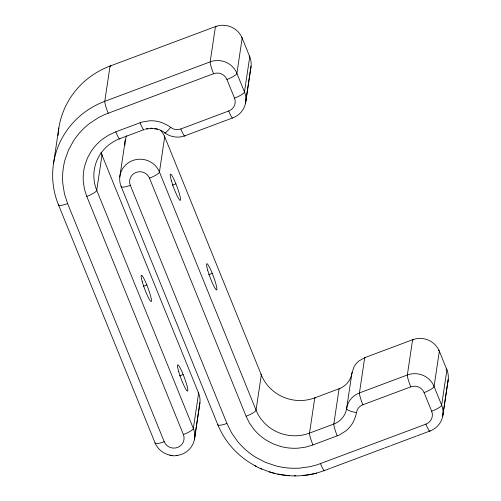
<?xml version="1.0" encoding="UTF-8"?>
<svg xmlns="http://www.w3.org/2000/svg" width="501" height="501" viewBox="0 0 501 501"><rect width="100%" height="100%" fill="white"/><g stroke="black" fill="none" stroke-linecap="round" stroke-linejoin="round"><path stroke-width="0.75" d="M245.816 101.371L251.082 66.119M442.984 414.509L448.251 379.251M53.588 163.157L58.855 127.899M119.77 177.003L125.356 139.735M194.369 439.822L199.636 404.564M194.682 437.811L199.955 402.553M245.496 103.381L250.763 68.123M442.665 416.519L447.938 381.261M424.09 392.59A10.245 9.932 8.5 0 0 410.764 386.866L362.843 404.777L360.488 406.023A10.483 10.158 8.5 0 0 357.175 410.05L355.597 416.387L353.355 421.823A31.582 30.605 8.5 0 1 345.859 430.923L339.089 435.112L312.925 444.969L305.698 447.111L298.208 448.163A52.405 50.783 8.5 0 1 280.654 446.472L273.502 443.999L266.801 440.517A52.405 50.783 8.5 0 1 253.65 429.019L249.373 422.913L246.091 416.25L149.48 178.131A10.296 9.976 8.5 0 0 136.115 172.407A10.296 9.976 8.5 0 0 130.329 185.301L226.928 423.426L231.518 432.751L237.505 441.3A73.365 71.092 8.5 0 0 255.917 457.4L265.305 462.273L275.318 465.736A73.365 71.092 8.5 0 0 299.892 468.103L310.376 466.625L317.177 464.796L425.894 424.159A10.308 1.265 69.5 0 0 430.058 430.973L416.882 435.908M216.263 26.741A10.308 1.265 69.5 0 0 215.443 26.597L210.169 61.855A10.308 1.265 69.5 0 0 213.583 73.703L104.916 114.466L98.622 117.541L89.861 123.271A73.365 71.092 8.5 0 0 73.44 140.994L68.499 150.049L65.03 159.738A73.365 71.092 8.5 0 0 62.813 183.56L64.429 193.749L67.616 203.6L164.228 441.719A10.296 9.976 8.5 0 0 177.586 447.443A10.296 9.976 8.5 0 0 183.372 434.549A10.308 2.211 -22.1 0 0 193.348 428.436L198.615 393.185L102.004 155.059A41.239 39.961 8.5 0 1 101.014 152.335M234.487 98.121A10.245 9.932 8.5 0 1 228.713 110.997L180.817 128.964L178.206 129.577A10.483 10.158 8.5 0 1 172.933 128.77L167.303 125.131L161.823 122.582A31.582 30.605 8.5 0 0 149.893 120.76L141.958 122.075L115.756 131.832L108.924 134.951L102.667 139.046A52.405 50.783 8.5 0 0 90.938 151.703L87.412 158.172L84.932 165.092A52.405 50.783 8.5 0 0 83.348 182.113L84.5 189.391L86.779 196.423L183.391 434.542M86.779 196.423A10.308 2.211 -22.1 0 0 96.737 190.317A41.239 39.961 8.5 0 1 119.914 138.645L132.064 134.093M132.571 133.905L136.115 132.577M136.623 132.389L144.213 129.546A10.308 1.265 69.5 0 1 140.055 122.732M154.809 128.456A20.616 19.977 8.5 0 1 164.597 132.659A20.616 19.977 8.5 0 0 184.975 135.777L208.335 127.035M208.93 126.809L220.308 122.545M220.91 122.325L226.897 120.083M227.498 119.858L232.289 118.061M172.294 185.17L175.907 183.817M143.211 286.321L146.824 284.963M208.635 274.742L212.249 273.389M179.552 375.894L183.166 374.541M302.397 475.455A82.471 79.916 8.5 0 0 324.661 470.439L330.516 468.247M331.249 467.972L383.948 448.238M384.674 447.969L390.529 445.777M391.262 445.502L416.149 436.183M316.67 473.169C301.145 477.24 284.537 476.752 269.225 471.973M146.467 129.001L151.997 128.45L157.502 129.289M177.611 455.553L173.722 455.816L169.845 455.359M254.552 465.667L261.729 469.18M213.589 73.728A10.245 9.932 8.5 0 1 226.915 79.459L234.518 98.108A10.308 2.211 -22.1 0 0 244.475 92.002L249.749 56.745L242.171 38.082A10.308 2.211 -22.1 0 0 241.639 37.406M430.058 430.973A20.616 19.977 8.5 0 0 441.644 405.14L434.073 386.478A20.616 19.977 8.5 0 0 407.338 374.992L359.436 392.928A20.616 19.977 8.5 0 0 346.623 408.472A20.616 19.977 8.5 0 1 333.816 424.021L309.518 433.115A41.239 39.961 8.5 0 1 256.049 410.144L159.437 172.025A20.616 19.977 8.5 0 0 132.702 160.539A20.616 19.977 8.5 0 0 121.11 186.372L217.722 424.497A82.471 79.916 8.5 0 0 256.681 466.575M228.725 111.028A10.308 1.265 69.5 0 0 232.884 117.841A20.616 19.977 8.5 0 0 244.475 92.002L236.904 73.34L242.171 38.082A20.616 19.977 8.5 0 0 215.443 26.597L110.045 66.063L104.772 101.321A82.471 79.916 8.5 0 0 58.41 204.671L155.022 442.79A20.616 19.977 8.5 0 0 172.106 455.484M101.471 154.383A10.308 2.211 -22.1 0 1 102.004 155.059L96.737 190.317L193.348 428.436A20.616 19.977 8.5 0 1 176.189 455.528M199.104 406.549A20.616 19.977 8.5 0 0 198.615 393.185A10.308 2.211 -22.1 0 0 198.083 392.508M58.035 135.552A82.471 79.916 8.5 0 1 110.045 66.063A10.308 1.265 69.5 0 1 110.865 66.207M250.231 70.109A20.616 19.977 8.5 0 0 249.749 56.745A10.308 2.211 -22.1 0 0 249.21 56.068M226.947 79.446A10.308 2.211 -22.1 0 0 236.904 73.34A20.616 19.977 8.5 0 0 210.169 61.855L104.772 101.321A10.308 1.265 69.5 0 0 108.185 113.17M119.914 138.645A10.308 1.265 69.5 0 1 115.756 131.832M164.228 441.719A10.308 2.211 -22.1 0 1 155.022 442.79M67.616 203.6A10.308 2.211 -22.1 0 1 58.41 204.671M184.975 135.777A10.308 1.265 69.5 0 1 180.817 128.964M145.434 129.133A20.616 19.977 8.5 0 1 148.008 128.519M150.695 128.231A20.616 19.977 8.5 0 1 152.066 128.218M170.622 127.404A10.308 1.284 -52.1 0 1 164.597 132.659M352.391 372.581A10.308 2.549 8.7 0 0 351.896 373.214A20.616 19.977 8.5 0 1 339.083 388.763L314.785 397.863A41.239 39.961 8.5 0 1 261.315 374.886A10.308 2.211 -22.1 0 0 260.783 374.216M339.903 388.908A10.308 1.265 69.5 0 0 339.083 388.763L333.816 424.021A10.308 1.265 69.5 0 0 337.223 435.87M315.611 398.001A10.308 1.265 69.5 0 0 314.785 397.863L309.518 433.115A10.308 1.265 69.5 0 0 312.925 444.969M124.981 145.052A20.616 19.977 8.5 0 1 126.634 135.821M160.57 130.398A20.616 19.977 8.5 0 1 164.704 136.767L261.315 374.886L256.049 410.144A10.308 2.211 -22.1 0 1 246.091 416.25M164.171 136.09A10.308 2.211 -22.1 0 1 164.704 136.767L159.437 172.025A10.308 2.211 -22.1 0 1 149.48 178.131M447.406 383.246A20.616 19.977 8.5 0 0 446.917 369.882L439.346 351.22A10.308 2.211 -22.1 0 0 438.45 350.462M446.022 369.124A10.308 2.211 -22.1 0 1 446.917 369.882L441.644 405.14A10.308 2.211 -22.1 0 1 431.687 411.246L424.115 392.584A10.308 2.211 -22.1 0 0 434.073 386.478L439.346 351.22A20.616 19.977 8.5 0 0 412.611 339.734L364.703 357.67L358.948 360.97A21.055 20.403 8.5 0 0 353.95 367.033L351.896 373.214L346.623 408.472A10.308 2.549 8.7 0 0 356.436 412.548M413.431 339.878A10.308 1.265 69.5 0 0 412.611 339.734L407.338 374.992A10.308 1.265 69.5 0 0 410.751 386.841M365.523 357.814A10.308 1.265 69.5 0 0 364.703 357.67L359.436 392.928A10.308 1.265 69.5 0 0 362.843 404.777M431.662 411.252A10.245 9.932 8.5 0 1 425.881 424.134M324.661 470.439A10.308 1.265 69.5 0 1 320.496 463.625M130.316 185.307A10.308 2.211 -22.1 0 1 121.11 186.372M226.928 423.426A10.308 2.211 -22.1 0 1 217.722 424.497M295.79 475.768A82.471 79.916 8.5 0 1 294.319 475.762M289.816 475.599A82.471 79.916 8.5 0 1 277.779 473.977M275.519 473.476A82.471 79.916 8.5 0 1 260.176 468.247M142.328 281.906A14.022 1.722 69.5 0 0 151.164 301.533A14.022 1.722 69.5 0 0 145.447 281.731A14.022 1.722 69.5 0 0 142.328 281.906M178.675 371.485A14.022 1.722 69.5 0 0 187.506 391.112A14.022 1.722 69.5 0 0 181.788 371.304A14.022 1.722 69.5 0 0 178.675 371.485M207.758 270.333A14.022 1.722 69.5 0 0 216.589 289.96A14.022 1.722 69.5 0 0 210.871 270.152A14.022 1.722 69.5 0 0 207.758 270.333M171.411 180.755A14.022 1.722 69.5 0 0 180.247 200.381A14.022 1.722 69.5 0 0 174.523 180.579A14.022 1.722 69.5 0 0 171.411 180.755"/></g></svg>
